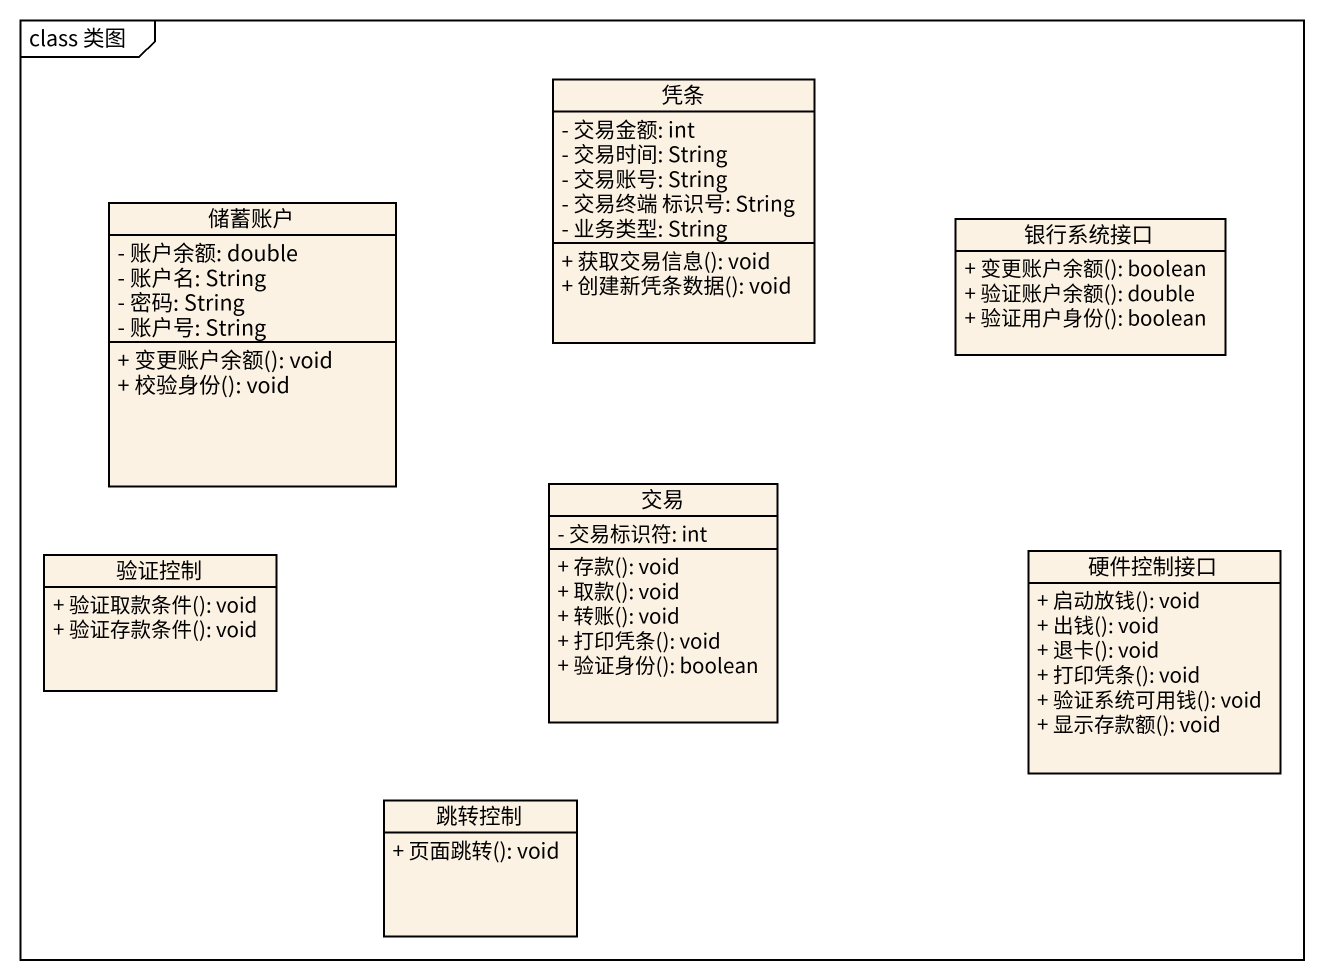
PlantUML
@startuml
mainframe class 类图
hide circle
hide empty members
skinparam classAttributeIconSize 0
class 凭条 {
  - 交易金额: int
  - 交易时间: String
  - 交易账号: String
  - 交易终端 标识号: String
  - 业务类型: String
  + 获取交易信息(): void
  + 创建新凭条数据(): void
}
class 储蓄账户 {
  - 账户余额: double
  - 账户名: String
  - 密码: String
  - 账户号: String
  + 变更账户余额(): void
  + 校验身份(): void
}
class 银行系统接口 {
  + 变更账户余额(): boolean
  + 验证账户余额(): double
  + 验证用户身份(): boolean
}
class 交易 {
  - 交易标识符: int
  + 存款(): void
  + 取款(): void
  + 转账(): void
  + 打印凭条(): void
  + 验证身份(): boolean
}
class 验证控制 {
  + 验证取款条件(): void
  + 验证存款条件(): void
}
class 硬件控制接口 {
  + 启动放钱(): void
  + 出钱(): void
  + 退卡(): void
  + 打印凭条(): void
  + 验证系统可用钱(): void
  + 显示存款额(): void
}
class 跳转控制 {
  + 页面跳转(): void
}
@enduml
